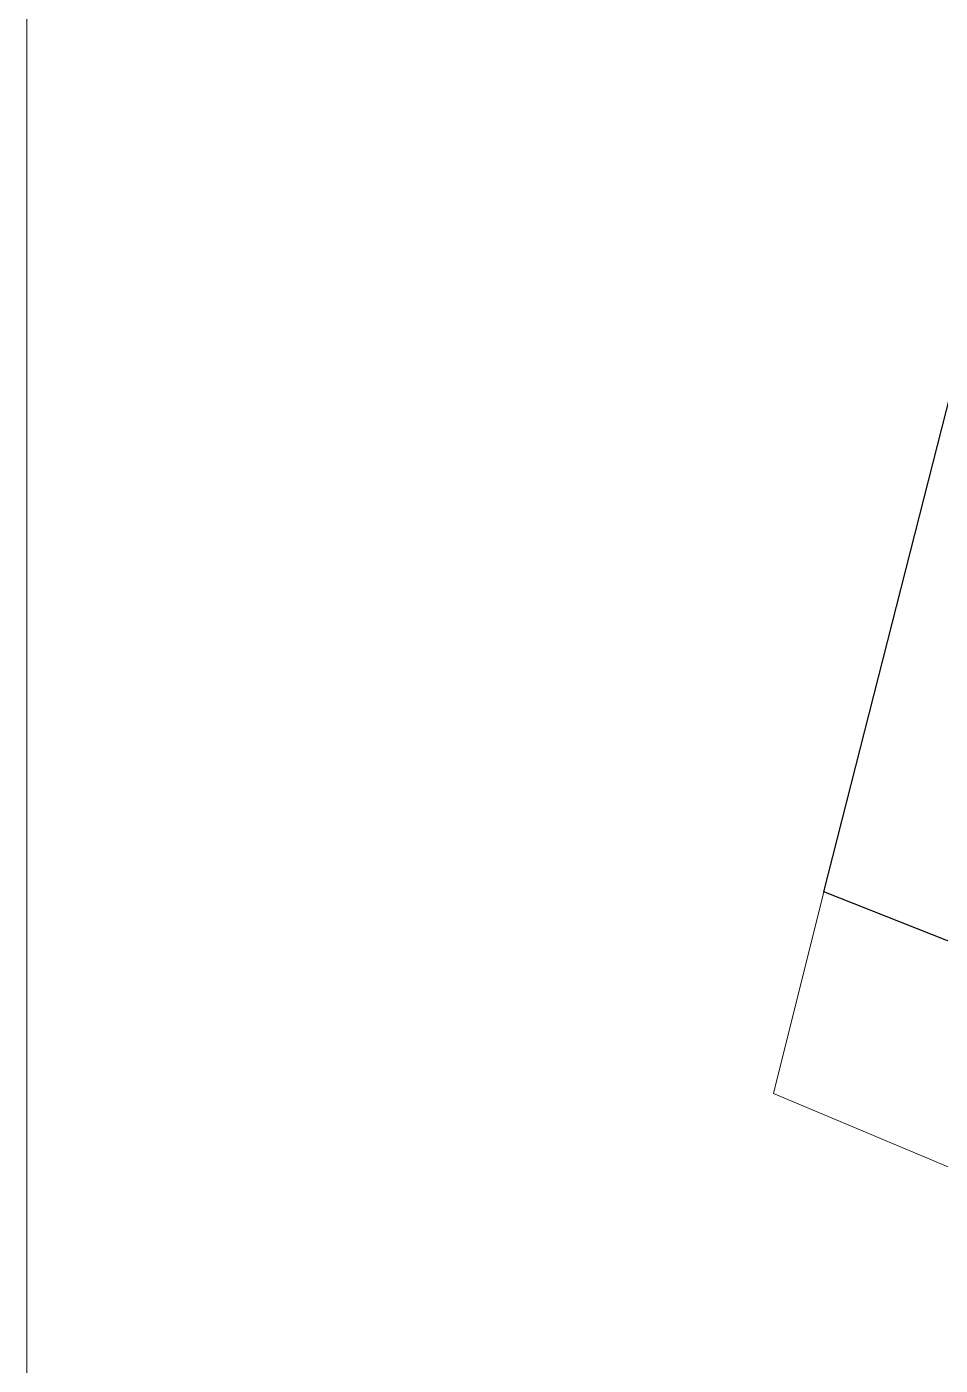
# Model space of a CAD drawing. Header units: inches. Extents: x 5 to 133, y 5 to 145.
# Drawn here: x 5.06 to 16.58, y 75.23 to 92.11 of the extents above; entities that cross this region are included whole.
import ezdxf

# ---------------------------------------------------------------- set-up
doc = ezdxf.new("R2010")
doc.units = ezdxf.units.IN
doc.header["$MEASUREMENT"] = 0
doc.layers.add('PDF_Geometry', color=7, linetype='Continuous')

msp = doc.modelspace()

# ---------------------------------------------------------------- linework, layer by layer
at = {"layer": 'PDF_Geometry', "lineweight": 13}
msp.add_lwpolyline([(5.059, 125.391), (99.991, 125.391), (99.991, 32.131), (5.059, 32.131)], close=True, dxfattribs=at)
at = {"layer": 'PDF_Geometry', "color": 21, "lineweight": 13, "true_color": 0xffafaf}
msp.add_lwpolyline([(20.447, 87.037), (20.066, 85.513), (22.606, 84.624), (20.574, 79.036), (15.113, 81.195), (16.891, 88.18)], close=True, dxfattribs=at)
msp.add_lwpolyline([(20.447, 87.037), (20.066, 85.513), (22.606, 84.624), (20.574, 79.036), (15.113, 81.195), (16.891, 88.18)], close=True, dxfattribs=at)
msp.add_lwpolyline([(20.447, 87.037), (20.066, 85.513), (22.606, 84.624), (20.574, 79.036), (15.113, 81.195), (16.891, 88.18)], close=True, dxfattribs=at)
msp.add_lwpolyline([(20.447, 87.037), (20.066, 85.513), (22.606, 84.624), (20.574, 79.036), (15.113, 81.195), (16.891, 88.18)], close=True, dxfattribs=at)
at = {"layer": 'PDF_Geometry', "color": 21, "lineweight": 25, "true_color": 0xffafaf}
msp.add_lwpolyline([(20.447, 87.037), (20.066, 85.513), (22.606, 84.624), (20.574, 79.036), (15.113, 81.195), (16.891, 88.18)], close=True, dxfattribs=at)
msp.add_lwpolyline([(20.447, 87.037), (20.066, 85.513), (22.606, 84.624), (20.574, 79.036), (15.113, 81.195), (16.891, 88.18)], close=True, dxfattribs=at)
at = {"layer": 'PDF_Geometry', "lineweight": 9}
msp.add_lwpolyline([(20.447, 87.037), (23.114, 86.148), (22.606, 84.624), (20.574, 79.036), (15.113, 81.195), (16.891, 88.18)], close=True, dxfattribs=at)
msp.add_lwpolyline([(20.447, 87.037), (23.114, 86.148), (22.606, 84.624), (20.574, 79.036), (15.113, 81.195), (16.891, 88.18)], close=True, dxfattribs=at)
msp.add_lwpolyline([(52.451, 63.415), (35.814, 70.019), (32.004, 71.543), (28.067, 73.067), (25.781, 73.956), (23.241, 74.972), (14.478, 78.655), (15.113, 81.195), (20.574, 79.036), (23.876, 77.766), (26.924, 76.623), (29.845, 75.48), (31.623, 74.972), (36.449, 73.194)], dxfattribs=at)
msp.add_lwpolyline([(52.451, 63.415), (35.814, 70.019), (32.004, 71.543), (28.067, 73.067), (25.781, 73.956), (23.241, 74.972), (14.478, 78.655), (15.113, 81.195), (20.574, 79.036), (23.876, 77.766), (26.924, 76.623), (29.845, 75.48), (31.623, 74.972), (36.449, 73.194)], dxfattribs=at)

doc.saveas('drawing.dxf')
